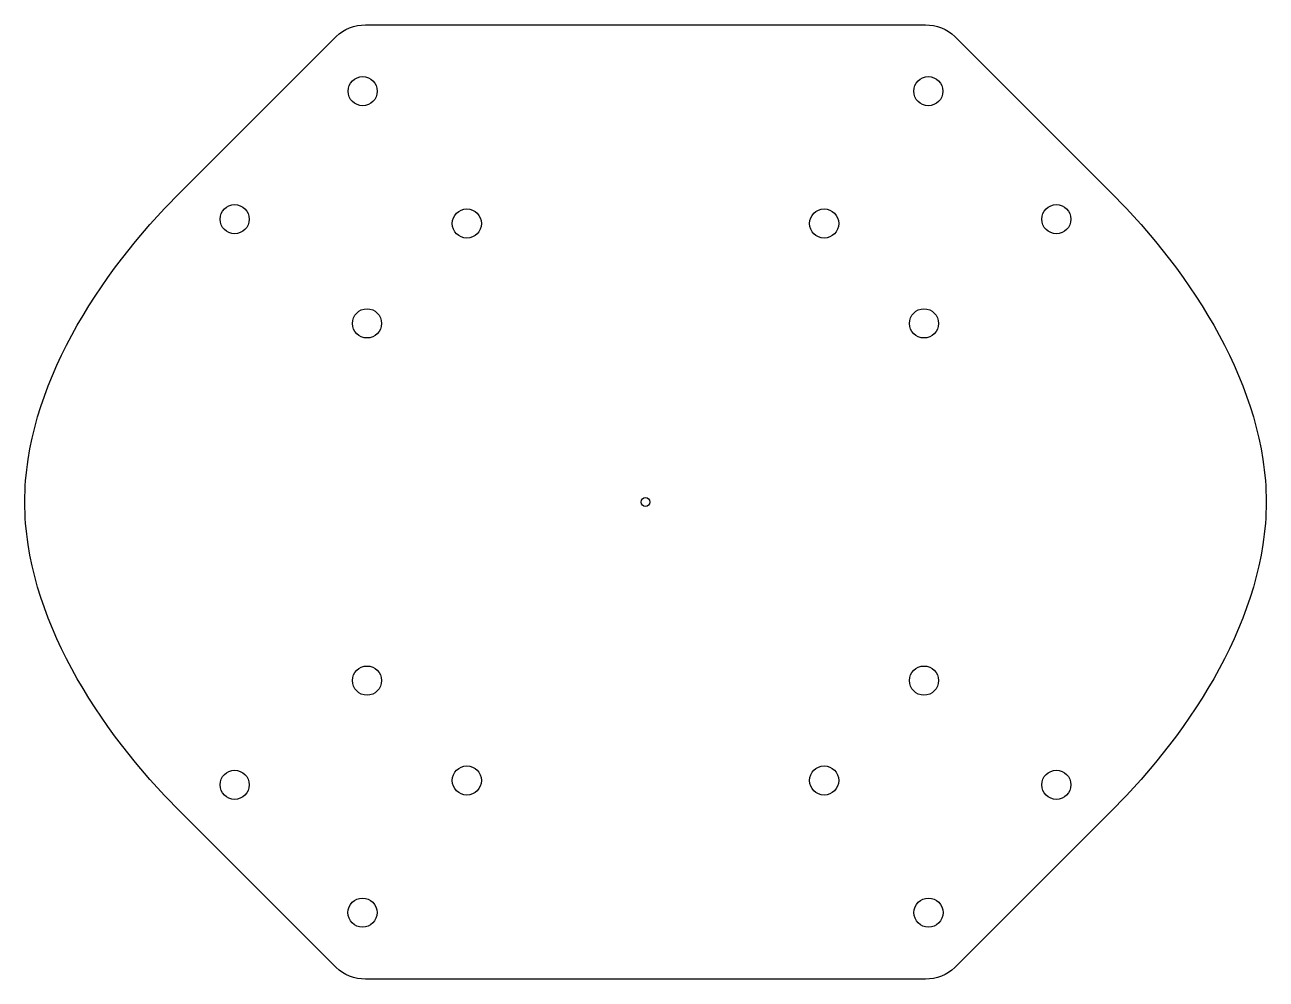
# Model space of a CAD drawing. Extents: x -70 to 70, y -54 to 54.
import ezdxf

# ---------------------------------------------------------------- set-up
doc = ezdxf.new("R2010")
doc.units = 0
doc.layers.add('BOARD-OUTLINE', color=7, linetype='CONTINUOUS')
doc.layers.add('LAYER_01', color=7, linetype='CONTINUOUS')

msp = doc.modelspace()

# ---------------------------------------------------------------- linework, layer by layer
at = {"layer": 'BOARD-OUTLINE'}
for centre in [(-20.23, 31.54), (20.23, 31.54), (-31.54, 20.23), (31.54, 20.23), (-31.54, -20.23), (31.54, -20.23), (-20.23, -31.54), (20.23, -31.54)]:
    msp.add_circle(centre, 1.65, dxfattribs=at)
at = {"layer": 'LAYER_01'}
msp.add_lwpolyline([(31.7, -54.05), (-31.7, -54.05, -0.19319), (-35.05, -52.71), (-52.71, -35.05), (-54.43, -33.27), (-56.12, -31.42), (-57.77, -29.49), (-59.36, -27.49), (-60.13, -26.47), (-60.89, -25.43), (-61.62, -24.38), (-62.34, -23.31), (-63.03, -22.23), (-63.7, -21.13), (-64.35, -20.02), (-64.97, -18.9), (-65.56, -17.78), (-66.13, -16.64), (-66.66, -15.49), (-67.17, -14.33), (-67.64, -13.16), (-68.08, -11.99), (-68.48, -10.81), (-68.85, -9.63), (-69.17, -8.43), (-69.46, -7.24), (-69.71, -6.04), (-69.92, -4.83), (-70, -4.23), (-70.08, -3.63), (-70.14, -3.02), (-70.2, -2.42), (-70.24, -1.82), (-70.27, -1.21), (-70.29, -0.61), (-70.29, 0), (-70.29, 0.61), (-70.27, 1.21), (-70.24, 1.82), (-70.2, 2.42), (-70.14, 3.02), (-70.08, 3.63), (-70, 4.23), (-69.92, 4.83), (-69.71, 6.04), (-69.46, 7.24), (-69.17, 8.43), (-68.85, 9.63), (-68.48, 10.81), (-68.08, 11.99), (-67.64, 13.16), (-67.17, 14.33), (-66.66, 15.49), (-66.13, 16.64), (-65.56, 17.78), (-64.97, 18.9), (-64.35, 20.02), (-63.7, 21.13), (-63.03, 22.23), (-62.34, 23.31), (-61.62, 24.38), (-60.89, 25.43), (-60.13, 26.47), (-59.36, 27.49), (-57.77, 29.49), (-56.12, 31.42), (-54.43, 33.27), (-52.71, 35.05), (-35.05, 52.71, -0.19319), (-31.7, 54.05), (31.7, 54.05, -0.19319), (35.05, 52.71), (52.71, 35.05), (54.43, 33.27), (56.12, 31.42), (57.77, 29.49), (59.36, 27.49), (60.13, 26.47), (60.89, 25.43), (61.62, 24.38), (62.34, 23.31), (63.03, 22.23), (63.7, 21.13), (64.35, 20.02), (64.97, 18.9), (65.56, 17.78), (66.13, 16.64), (66.66, 15.49), (67.17, 14.33), (67.64, 13.16), (68.08, 11.99), (68.48, 10.81), (68.85, 9.63), (69.17, 8.43), (69.46, 7.24), (69.71, 6.04), (69.92, 4.83), (70, 4.23), (70.08, 3.63), (70.14, 3.02), (70.2, 2.42), (70.24, 1.82), (70.27, 1.21), (70.29, 0.61), (70.29, 0), (70.29, -0.61), (70.27, -1.21), (70.24, -1.82), (70.2, -2.42), (70.14, -3.02), (70.08, -3.63), (70, -4.23), (69.92, -4.83), (69.71, -6.04), (69.46, -7.24), (69.17, -8.43), (68.85, -9.63), (68.48, -10.81), (68.08, -11.99), (67.64, -13.16), (67.17, -14.33), (66.66, -15.49), (66.13, -16.64), (65.56, -17.78), (64.97, -18.9), (64.35, -20.02), (63.7, -21.13), (63.03, -22.23), (62.34, -23.31), (61.62, -24.38), (60.89, -25.43), (60.13, -26.47), (59.36, -27.49), (57.77, -29.49), (56.12, -31.42), (54.43, -33.27), (52.71, -35.05), (35.05, -52.71, -0.19319)], format="xyb", close=True, dxfattribs=at)
for centre, radius in [((-32.03, 46.53), 1.65), ((32.03, 46.53), 1.65), ((-46.53, 32.03), 1.65), ((46.53, 32.03), 1.65), ((0, 0), 0.5), ((-46.53, -32.03), 1.65), ((46.53, -32.03), 1.65), ((-32.05, -46.51), 1.65), ((32.05, -46.51), 1.65)]:
    msp.add_circle(centre, radius, dxfattribs=at)

doc.saveas('drawing.dxf')
